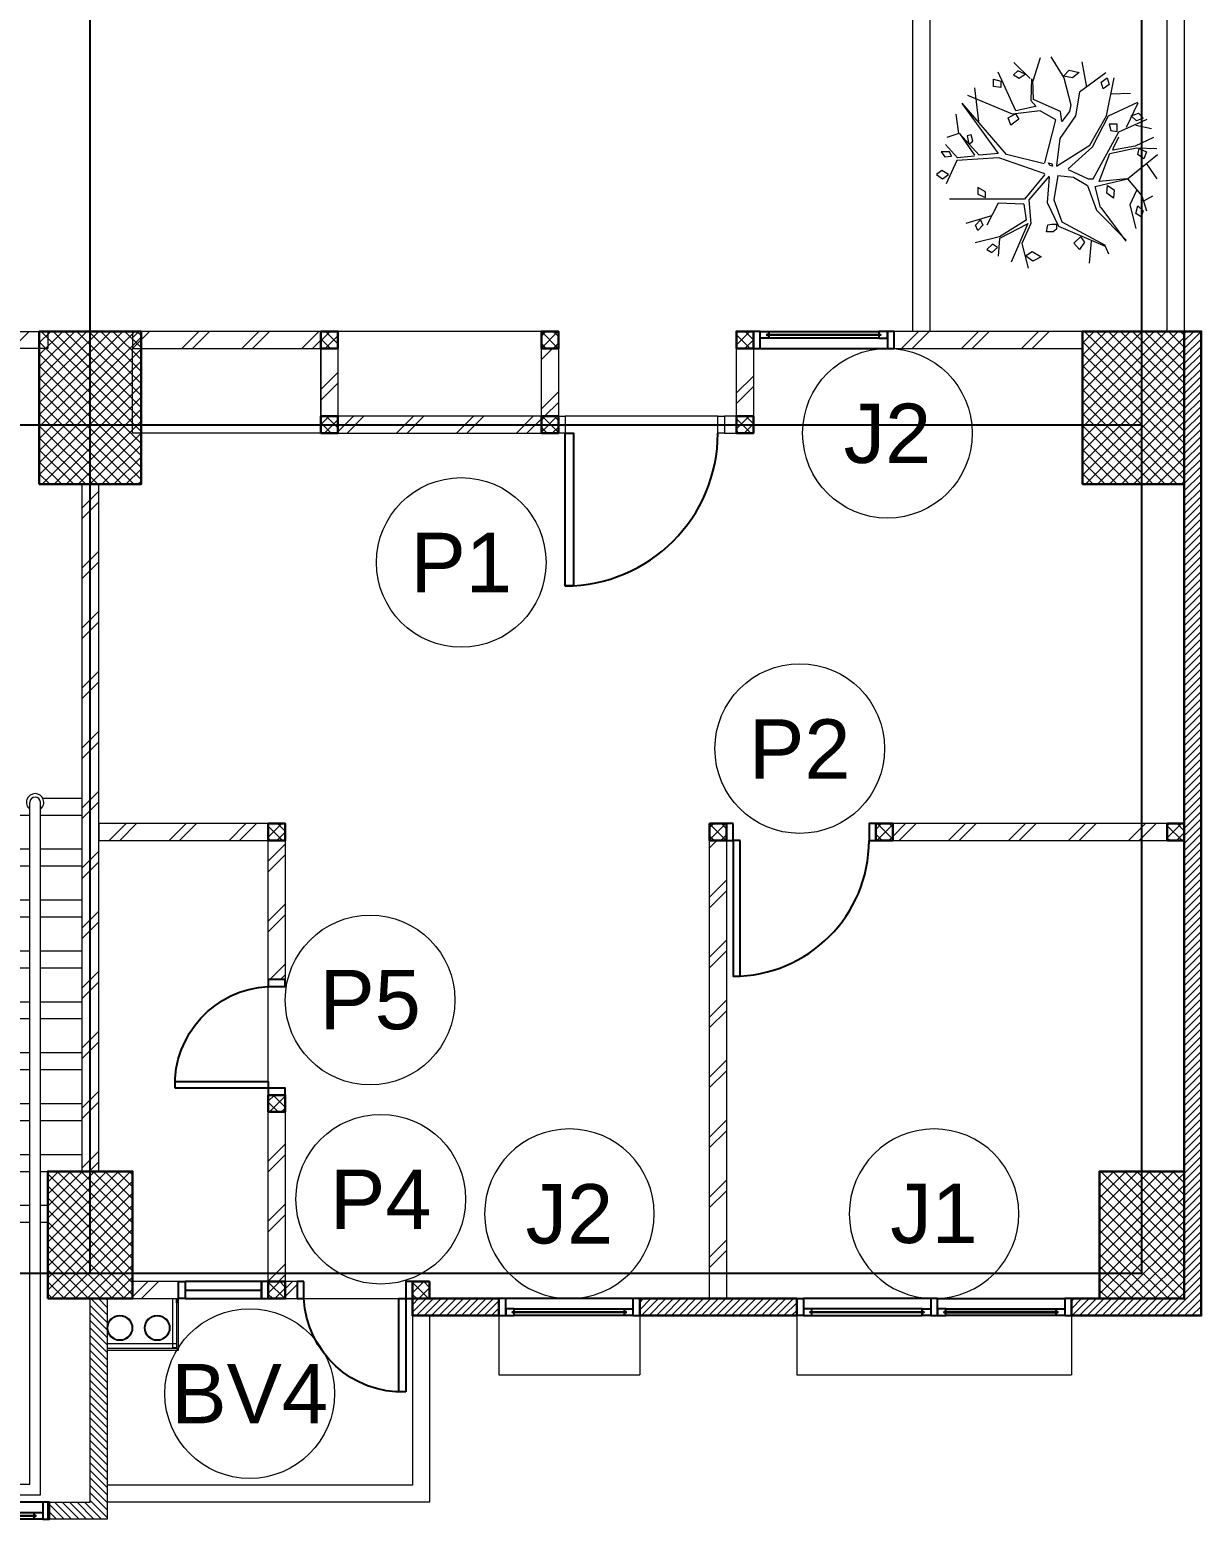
# Model space of a CAD drawing. Header units: millimetres. Extents: x -108 to 351, y -17 to 192.
# Drawn here: x 69.84 to 76.74, y 85.4 to 94.18 of the extents above; entities that cross this region are included whole.
import ezdxf
from ezdxf.enums import TextEntityAlignment as Align

# ---------------------------------------------------------------- set-up
doc = ezdxf.new("R2010")
doc.units = ezdxf.units.MM
for name, color, linetype, lineweight in [('ars', 11, 'Continuous', 0), ('ars @ 1', 11, 'Continuous', 0), ('KACA', 151, 'Continuous', 5), ('KOL', 1, 'Continuous', 30), ('KOLOM', 4, 'Continuous', 9), ('lan', 7, 'Continuous', 15), ('NOT', 7, 'Continuous', 20), ('POHON', 62, 'Continuous', 5), ('tem', 5, 'Continuous', 20)]:
    doc.layers.add(name, color=color, linetype=linetype, lineweight=lineweight)
doc.layers.add('as', color=1, linetype='Continuous', plot=False)
doc.layers.add('Kusen', color=30, linetype='Continuous')
doc.styles.add('ATTR', font='romans.shx', dxfattribs={"width": 0.8, "height": 0.56})
doc.styles.add('S', font='simplex', dxfattribs={"width": 0.75})
doc.styles.get("Standard").update_dxf_attribs({"font": 'arial.ttf'})
pattern_1 = [(225, (-485.678732, 382.454584), (0.0220970869, -0.0220970869), [])]
pattern_2 = [(45, (0, 0), (-0.1767767, 0.1767767), []), (45, (0.0625, 0), (-0.1767767, 0.1767767), [])]
pattern_3 = [(45, (-3e-06, -0.00436), (-0.1767767, 0.1767767), []), (45, (0.0625, -0.00436), (-0.1767767, 0.1767767), [])]
pattern_4 = [(45, (1589.11095, -402.1032), (-0.176776695, 0.176776695), []), (45, (1589.17345, -402.1032), (-0.176776695, 0.176776695), [])]

# ---------------------------------------------------------------- blocks, each defined once
blk = doc.blocks.new('T. J1')
at = {"layer": 'Kusen'}
for p, q in [((-0.7188, 0.1), (-0.0688, 0.1)), ((0.7212, 0.1), (0.0712, 0.1)), ((-0.0188, 0), (-0.7688, 0)), ((-0.0688, 0.06), (-0.7188, 0.06)), ((0.0212, 0), (0.7712, 0)), ((0.0712, 0.06), (0.7212, 0.06))]:
    blk.add_line(p, q, dxfattribs=at)
for points in [[(-0.8088, 0), (-0.7688, 0), (-0.7688, 0.1), (-0.8088, 0.1)], [(-0.0188, 0), (0.0212, 0), (0.0212, 0.1), (-0.0188, 0.1)], [(0.8112, 0), (0.7712, 0), (0.7712, 0.1), (0.8112, 0.1)]]:
    blk.add_lwpolyline(points, close=True, dxfattribs=at)
for points in [[(-0.7188, 0.0775), (-0.7188, 0.06), (-0.7688, 0.06), (-0.7688, 0.1), (-0.7188, 0.1), (-0.7188, 0.0825), (-0.7288, 0.0825), (-0.7288, 0.0775), (-0.7188, 0.0775)], [(-0.0688, 0.0775), (-0.0688, 0.06), (-0.0188, 0.06), (-0.0188, 0.1), (-0.0688, 0.1), (-0.0688, 0.0825), (-0.0588, 0.0825), (-0.0588, 0.0775), (-0.0688, 0.0775)], [(0.0712, 0.0775), (0.0712, 0.06), (0.0212, 0.06), (0.0212, 0.1), (0.0712, 0.1), (0.0712, 0.0825), (0.0612, 0.0825), (0.0612, 0.0775), (0.0712, 0.0775)], [(0.7212, 0.0775), (0.7212, 0.06), (0.7712, 0.06), (0.7712, 0.1), (0.7212, 0.1), (0.7212, 0.0825), (0.7312, 0.0825), (0.7312, 0.0775), (0.7212, 0.0775)]]:
    blk.add_lwpolyline(points, dxfattribs=at)
at = {"layer": 'Kusen', "color": 141}
for points in [[(-0.7288, 0.0775), (-0.0588, 0.0775), (-0.0588, 0.0825), (-0.7288, 0.0825)], [(0.7312, 0.0775), (0.0612, 0.0775), (0.0612, 0.0825), (0.7312, 0.0825)]]:
    blk.add_lwpolyline(points, close=True, dxfattribs=at)
blk = doc.blocks.new('T. J2')
at = {"layer": 'KACA', "color": 141}
blk.add_lwpolyline([(-0.3792, 0.0775), (0.2908, 0.0775), (0.2908, 0.0825), (-0.3792, 0.0825)], close=True, dxfattribs=at)
at = {"layer": 'Kusen'}
for p, q in [((-0.3692, 0.1), (0.2808, 0.1)), ((-0.4192, 0), (0.3308, 0)), ((0.2808, 0.06), (-0.3692, 0.06))]:
    blk.add_line(p, q, dxfattribs=at)
for points in [[(-0.4592, 0), (-0.4192, 0), (-0.4192, 0.1), (-0.4592, 0.1)], [(0.3308, 0), (0.3708, 0), (0.3708, 0.1), (0.3308, 0.1)]]:
    blk.add_lwpolyline(points, close=True, dxfattribs=at)
for points in [[(-0.3692, 0.0775), (-0.3692, 0.06), (-0.4192, 0.06), (-0.4192, 0.1), (-0.3692, 0.1), (-0.3692, 0.0825), (-0.3792, 0.0825), (-0.3792, 0.0775), (-0.3692, 0.0775)], [(0.2808, 0.0775), (0.2808, 0.06), (0.3308, 0.06), (0.3308, 0.1), (0.2808, 0.1), (0.2808, 0.0825), (0.2908, 0.0825), (0.2908, 0.0775), (0.2808, 0.0775)]]:
    blk.add_lwpolyline(points, dxfattribs=at)
blk = doc.blocks.new('P.80')
at = {"layer": 'Kusen'}
for points in [[(-69.8094, -74.8368), (-69.7694, -74.8368), (-69.7694, -74.0368), (-69.8094, -74.0368)], [(-70.6094, -74.9368), (-70.5694, -74.9368), (-70.5694, -74.8368), (-70.6094, -74.8368)], [(-69.7694, -74.9368), (-69.7294, -74.9368), (-69.7294, -74.8368), (-69.7694, -74.8368)]]:
    blk.add_lwpolyline(points, close=True, dxfattribs=at)
blk.add_arc((-69.7694, -74.8368), 0.8, 90, 180, dxfattribs=at)
blk = doc.blocks.new('K 10.10')
at = {"layer": 'ars'}
h = blk.add_hatch(dxfattribs=at)
h.set_pattern_fill('_USER', color=256, scale=0.05, angle=45, double=1, pattern_type=0)
h.set_pattern_definition([(45, (0, 0), (-0.035355339, 0.035355339), []), (135, (0, 0), (-0.035355339, -0.035355339), [])])
h.paths.add_polyline_path([(1560.5383, 1380.4069), (1560.6383, 1380.4069), (1560.6383, 1380.5069), (1560.5383, 1380.5069)])
at = {"layer": 'KOL'}
blk.add_lwpolyline([(1560.5383, 1380.4069), (1560.6383, 1380.4069), (1560.6383, 1380.5069), (1560.5383, 1380.5069)], close=True, dxfattribs=at)
blk = doc.blocks.new('P-90')
at = {"layer": 'Kusen'}
blk.add_lwpolyline([(374.6908, -21.5979), (374.7408, -21.5979), (374.7408, -22.4979), (374.6908, -22.4979)], close=True, dxfattribs=at)
at = {"layer": 'Kusen', "lineweight": 9}
for points in [[(373.8008, -22.4979), (373.8408, -22.4979), (373.8408, -22.5979), (373.8008, -22.5979)], [(374.7408, -22.4979), (374.7808, -22.4979), (374.7808, -22.5979), (374.7408, -22.5979)]]:
    blk.add_lwpolyline(points, close=True, dxfattribs=at)
at = {"layer": 'Kusen'}
blk.add_arc((374.7408, -22.4979), 0.9, 90, 180, dxfattribs=at)
blk = doc.blocks.new('P.60')
at = {"layer": 'Kusen'}
for points in [[(1472.8348, 997.5354), (1472.8748, 997.5354), (1472.8748, 997.4354), (1472.8348, 997.4354)], [(1473.4748, 997.5354), (1473.5148, 997.5354), (1473.5148, 997.4354), (1473.4748, 997.4354)], [(1472.8748, 996.8854), (1472.9148, 996.8854), (1472.9148, 997.4354), (1472.8748, 997.4354)]]:
    blk.add_lwpolyline(points, close=True, dxfattribs=at)
blk.add_arc((1472.8948, 997.4658), 0.5808, 268.02661, 356.99428, dxfattribs=at)
blk = doc.blocks.new('BV')
at = {"layer": 'Kusen'}
for points in [[(-0.225, 0.1), (-0.265, 0.1), (-0.265, 0), (-0.225, 0)], [(-0.225, 0.1), (-0.265, 0.1), (-0.265, 0), (-0.225, 0)], [(0.225, 0.1), (-0.225, 0.1), (-0.225, 0), (0.225, 0)], [(0.225, 0.1), (0.265, 0.1), (0.265, 0), (0.225, 0)]]:
    blk.add_lwpolyline(points, close=True, dxfattribs=at)
at = {"layer": 'Kusen', "color": 141}
blk.add_lwpolyline([(0.225, 0.05), (-0.225, 0.05)], dxfattribs=at)
blk = doc.blocks.new('bola-3')
at = {"layer": 'POHON'}
for p, q in [((-0.045, 2.245), (-0.318, 1.803)), ((0.177, 2.226), (0.328, 1.732)), ((-1.198, 1.908), (-0.648, 1.503)), ((-0.799, 1.609), (-0.703, 2.138)), ((0.387, 1.789), (0.731, 2.125)), ((0.686, 1.115), (1.057, 1.926)), ((-1.212, 1.009), (-1.377, 1.803)), ((-0.318, 1.803), (-0.469, 1.238)), ((0.315, 1.344), (0.328, 1.767)), ((0.356, 1.785), (0.37, 1.327)), ((1.553, 1.591), (1.47, 0.886)), ((-1.253, 1.009), (-1.872, 1.291)), ((-1.872, 1.274), (-1.625, 0.762)), ((-1.308, 1.468), (-1.721, 1.485)), ((-0.648, 1.503), (-0.566, 1.009)), ((-0.249, 1.097), (0.301, 1.344)), ((0.37, 1.327), (0.26, 1.203)), ((0.755, 1.044), (1.69, 1.432)), ((0.879, 0.198), (1.814, 1.274)), ((1.814, 1.256), (1.057, 0.216)), ((-1.473, 0.674), (-2.065, 0.939)), ((-0.923, 0.357), (-1.253, 1.009)), ((-0.868, 0.392), (-1.212, 1.009)), ((-0.566, 1.009), (-0.236, 0.533)), ((-0.469, 1.238), (-0.442, 1.097)), ((-0.442, 1.097), (-0.277, 0.886)), ((-0.277, 0.886), (-0.249, 1.097)), ((-0.153, 0.921), (0.177, 1.115)), ((0.177, 1.115), (0.755, 1.044)), ((0.273, 1.203), (0.686, 1.115)), ((1.883, 0.639), (1.938, 1.044)), ((-1.831, 0.815), (-2.161, 0.745)), ((-0.937, -0.313), (-1.473, 0.674)), ((0.081, 0.022), (-0.153, 0.921)), ((1.456, 0.18), (1.869, 0.639)), ((1.869, 0.639), (1.553, 0.18)), ((1.883, 0.639), (2.13, 0.551)), ((-1.845, 0.339), (-2.271, 0.322)), ((-2.202, 0.551), (-1.817, 0.374)), ((-1.281, 0.216), (-1.845, 0.339)), ((-1.817, 0.374), (-1.35, 0.286)), ((-1.363, 0.339), (-1.473, 0.568)), ((-1.35, 0.286), (-1.363, 0.339)), ((-0.414, -0.102), (-0.923, 0.357)), ((-0.167, -0.049), (-0.868, 0.392)), ((-0.236, 0.533), (-0.167, -0.031)), ((1.91, 0.128), (2.158, 0.41)), ((-1.652, -0.313), (-2.285, 0.198)), ((-2.051, 0.004), (-2.271, -0.313)), ((-1.061, -0.366), (-1.281, 0.216)), ((0.081, -0.207), (1.044, 0.128)), ((0.095, 0.004), (0.879, 0.198)), ((1.044, 0.128), (1.924, 0.075)), ((1.057, 0.216), (1.456, 0.18)), ((1.553, 0.163), (1.91, 0.128)), ((1.924, 0.075), (2.144, -0.419)), ((-0.414, -0.119), (-0.827, -0.313)), ((-0.524, -0.278), (-0.813, -0.454)), ((-0.194, -0.243), (-0.524, -0.278)), ((-0.194, -0.243), (-0.112, -0.754)), ((-0.015, -0.26), (0.411, -0.754)), ((-0.015, -0.278), (0.026, -0.807)), ((0.081, -0.225), (0.507, -0.736)), ((-1.652, -0.313), (-1.955, -0.666)), ((-1.845, -0.56), (-1.707, -0.86)), ((-0.978, -0.472), (-1.652, -0.313)), ((-1.639, -0.313), (-1.061, -0.366)), ((-1.088, -0.913), (-0.978, -0.472)), ((-0.813, -0.454), (-1.006, -0.966)), ((-0.827, -0.313), (-0.937, -0.313)), ((-1.996, -0.772), (-2.189, -0.666)), ((-1.955, -0.666), (-2.051, -0.983)), ((-1.707, -0.86), (-1.831, -1.354)), ((-1.625, -1.618), (-1.102, -0.913)), ((-0.112, -0.754), (-0.277, -1.213)), ((0.026, -0.807), (-0.208, -1.301)), ((0.411, -0.754), (0.37, -1.248)), ((0.521, -0.842), (0.466, -1.177)), ((0.507, -0.736), (2.075, -0.736)), ((0.521, -0.842), (1.057, -0.825)), ((1.057, -0.825), (1.291, -1.283)), ((-1.006, -0.966), (-1.625, -1.6)), ((-0.277, -1.213), (-1.185, -1.706)), ((0.37, -1.248), (0.562, -1.671)), ((0.438, -1.248), (0.782, -2.059)), ((0.466, -1.177), (1.03, -1.53)), ((1.195, -1.089), (1.731, -1.248)), ((-0.208, -1.301), (-1.185, -1.724)), ((0.452, -1.265), (1.03, -1.565)), ((1.03, -1.53), (1.539, -1.653)), ((-1.185, -1.724), (-1.253, -1.883)), ((-0.896, -1.618), (-0.854, -2.077)), ((0.562, -1.671), (0.425, -2.182)), ((1.03, -1.565), (1.057, -1.936))]:
    blk.add_line(p, q, dxfattribs=at)
for points in [[(-0.435, 1.966), (-0.641, 1.913), (-0.504, 1.807), (-0.311, 1.842)], [(0.49, 1.882), (0.641, 1.953), (0.738, 1.864), (0.614, 1.794)], [(-1.226, 1.803), (-1.267, 1.662), (-1.143, 1.573), (-1.102, 1.715)], [(1.155, 1.778), (1.001, 1.734), (1.001, 1.602), (1.155, 1.624)], [(-1.735, 1.009), (-1.886, 1.062), (-1.982, 0.956), (-1.845, 0.903)], [(0.691, 1.051), (0.622, 0.941), (0.794, 0.809), (0.846, 0.963)], [(-1.441, 0.676), (-1.441, 0.831), (-1.269, 0.831), (-1.303, 0.698)], [(-1.9, 0.322), (-2.051, 0.251), (-1.996, 0.11), (-1.872, 0.198)], [(1.671, 0.412), (1.585, 0.478), (1.62, 0.61), (1.706, 0.588)], [(-0.002, 0.022), (-0.07, 0.004), (-0.084, -0.049), (-0.029, -0.031)], [(2.034, 0.163), (2.075, 0.251), (2.254, 0.251), (2.171, 0.145)], [(2.099, -0.225), (2.237, -0.137), (2.347, -0.225), (2.223, -0.313)], [(-1.236, -0.454), (-1.374, -0.543), (-1.36, -0.719), (-1.222, -0.613)], [(1.319, -0.706), (1.319, -0.582), (1.484, -0.494), (1.484, -0.635)], [(-1.872, -0.878), (-1.982, -0.983), (-1.941, -1.107), (-1.831, -1.036)], [(1.43, -1.175), (1.379, -1.285), (1.482, -1.396), (1.534, -1.285)], [(-0.667, -1.528), (-0.753, -1.638), (-0.65, -1.792), (-0.53, -1.66)], [(-0.167, -1.261), (-0.167, -1.367), (-0.098, -1.42), (0.04, -1.42), (0.012, -1.279), (-0.07, -1.261)], [(0.485, -1.924), (0.347, -1.836), (0.158, -1.947), (0.33, -2.035)], [(1.069, -1.748), (1.173, -1.682), (1.293, -1.792), (1.19, -1.858)]]:
    blk.add_lwpolyline(points, close=True, dxfattribs=at)
at = {"layer": 'POHON', "style": 'ATTR', "width": 0.8, "flags": 9}
blk.add_attdef('ESTCODE', (-0.07, 0.004), '', height=0.00000926, dxfattribs=at)
blk = doc.blocks.new("k3'")
at = {"layer": 'ars'}
h = blk.add_hatch(dxfattribs=at)
h.set_pattern_fill('_USER', color=256, scale=0.05, angle=45, double=1, pattern_type=0)
h.set_pattern_definition([(45, (0, -4.975), (-0.03535534, 0.03535534), []), (135, (0, -4.975), (-0.03535534, -0.03535534), [])])
h.paths.add_polyline_path([(-0.25, -0.375), (0.25, -0.375), (0.25, 0.375), (-0.25, 0.375)])
at = {"layer": 'KOL'}
blk.add_lwpolyline([(-0.25, -0.375), (0.25, -0.375), (0.25, 0.375), (-0.25, 0.375)], close=True, dxfattribs=at)
blk = doc.blocks.new("k1'")
at = {"layer": 'ars'}
h = blk.add_hatch(dxfattribs=at)
h.set_pattern_fill('_USER', color=256, scale=0.05, angle=45, double=1, pattern_type=0)
h.set_pattern_definition([(45, (0, -5), (-0.03535534, 0.03535534), []), (135, (0, -5), (-0.03535534, -0.03535534), [])])
h.paths.add_polyline_path([(-0.3, -0.45), (0.3, -0.45), (0.3, 0.45), (-0.3, 0.45)])
at = {"layer": 'KOL'}
blk.add_lwpolyline([(-0.3, -0.45), (0.3, -0.45), (0.3, 0.45), (-0.3, 0.45)], close=True, dxfattribs=at)
blk = doc.blocks.new('LANTAI-2')
at = {"layer": 'ars'}
h = blk.add_hatch(dxfattribs=at)
h.set_pattern_fill('TEMBOK', color=256, scale=0.25)
h.set_pattern_definition(pattern_3)
h.paths.add_polyline_path([(69.56, 5.55), (68.45, 5.55), (68.45, 5.45), (69.56, 5.45)])
h = blk.add_hatch(dxfattribs=at)
h.set_pattern_fill('TEMBOK', color=256, scale=0.25)
h.set_pattern_definition(pattern_3)
h.paths.add_polyline_path([(74.05, 5.55), (72.94, 5.55), (72.94, 5.45), (74.05, 5.45)])
h = blk.add_hatch(dxfattribs=at)
h.set_pattern_fill('ANSI31', color=256, scale=0.25, angle=180, style=0)
h.set_pattern_definition([(45, (74.75, 5.55), (-0.02209709, 0.02209709), [])])
h.paths.add_polyline_path([(73.985, -0.25), (74.65, -0.25), (74.75, -0.25), (74.75, 5.55), (74.65, 5.55), (74.65, -0.15), (73.985, -0.15)])
h = blk.add_hatch(dxfattribs=at)
h.set_pattern_fill('TEMBOK', color=256, scale=0.25)
h.set_pattern_definition(pattern_3)
h.paths.add_polyline_path([(69.66, 5.45), (69.66, 5.0505), (69.56, 5.0505), (69.56, 5.45)])
h = blk.add_hatch(dxfattribs=at)
h.set_pattern_fill('TEMBOK', color=256, scale=0.25)
h.set_pattern_definition(pattern_3)
h.paths.add_polyline_path([(70.96, 5.45), (70.96, 5.0505), (70.86, 5.0505), (70.86, 5.45)])
h = blk.add_hatch(dxfattribs=at)
h.set_pattern_fill('TEMBOK', color=256, scale=0.25)
h.set_pattern_definition([(45, (-0.00384, -0.00436), (-0.1767767, 0.1767767), []), (45, (0.05866, -0.00436), (-0.1767767, 0.1767767), [])])
h.paths.add_polyline_path([(72.11, 5.45), (72.11, 5.0505), (72.01, 5.0505), (72.01, 5.45)])
h = blk.add_hatch(dxfattribs=at)
h.set_pattern_fill('TEMBOK', color=256, scale=0.25)
h.set_pattern_definition([(45, (-0.00384, -0.00436), (-0.1767767, 0.1767767), []), (45, (0.05866, -0.00436), (-0.1767767, 0.1767767), [])])
h.paths.add_polyline_path([(70.86, 5.0505), (69.66, 5.0505), (69.66, 4.9505), (70.86, 4.9505)])
h = blk.add_hatch(dxfattribs=at)
h.set_pattern_fill('TEMBOK', color=256, scale=0.25)
h.set_pattern_definition(pattern_2)
h.paths.add_polyline_path([(69.25, 2.65), (68.25, 2.65), (68.25, 2.55), (69.25, 2.55)])
h = blk.add_hatch(dxfattribs=at)
h.set_pattern_fill('TEMBOK', color=256, scale=0.25)
h.set_pattern_definition(pattern_2)
h.paths.add_polyline_path([(74.55, 2.65), (72.9313, 2.65), (72.9313, 2.55), (74.55, 2.55)])
h = blk.add_hatch(dxfattribs=at)
h.set_pattern_fill('TEMBOK', color=256, scale=0.25)
h.set_pattern_definition([(45, (-0.00016, 7e-14), (-0.1767767, 0.1767767), []), (45, (0.06234, 7e-14), (-0.1767767, 0.1767767), [])])
h.paths.add_polyline_path([(69.35, 2.55), (69.35, 1.73), (69.25, 1.73), (69.25, 2.55)])
h = blk.add_hatch(dxfattribs=at)
h.set_pattern_fill('TEMBOK', color=256, scale=0.25)
h.set_pattern_definition([(45, (2.49865, 1.1), (-0.1767767, 0.1767767), []), (45, (2.56115, 1.1), (-0.1767767, 0.1767767), [])])
h.paths.add_polyline_path([(71.8514, 2.55), (71.9513, 2.55), (71.9513, -0.15), (71.8514, -0.15)])
h = blk.add_hatch(dxfattribs=at)
h.set_pattern_fill('TEMBOK', color=256, scale=0.25)
h.set_pattern_definition([(45, (-0.00016, 0), (-0.1767767, 0.1767767), []), (45, (0.06234, 0), (-0.1767767, 0.1767767), [])])
h.paths.add_polyline_path([(69.35, 0.95), (69.35, -0.05), (69.25, -0.05), (69.25, 0.95)])
h = blk.add_hatch(dxfattribs=at)
h.set_pattern_fill('TEMBOK', color=256, scale=0.25)
h.set_pattern_definition(pattern_2)
h.paths.add_polyline_path([(68.72, -0.05), (68.45, -0.05), (68.45, -0.15), (68.72, -0.15)])
h = blk.add_hatch(dxfattribs=at)
h.set_pattern_fill('ANSI32', color=256, scale=0.25, angle=180, style=0, double=1)
h.set_pattern_definition([(225, (4.97673, 55.07964), (0.06629126, -0.06629126), []), (225, (4.93254, 55.07964), (0.06629126, -0.06629126), [])])
h.paths.add_polyline_path([(69.42, -0.05), (69.35, -0.05), (69.35, -0.15), (69.42, -0.15)])
h = blk.add_hatch(dxfattribs=at)
h.set_pattern_fill('ANSI31', color=256, scale=0.25, style=0)
h.set_pattern_definition([(315, (67.95, -0.15), (-0.0220971, -0.0220971), [])])
edge = h.paths.add_edge_path()
edge.add_line((68.3, -0.15), (68.3, -1.45))
edge.add_line((68.3, -1.45), (67.95, -1.45))
edge.add_line((67.95, -1.45), (67.95, -1.35))
edge.add_line((67.95, -1.35), (68.2, -1.35))
edge.add_line((68.2, -1.35), (68.2, -0.15))
edge.add_line((68.2, -0.15), (68.3, -0.15))
h = blk.add_hatch(dxfattribs=at)
h.set_pattern_fill('ANSI31', color=256, scale=0.25, angle=180, style=0)
h.set_pattern_definition(pattern_1)
h.paths.add_polyline_path([(70.61, -0.15), (70.1, -0.15), (70.1, -0.25), (70.61, -0.25)])
h = blk.add_hatch(dxfattribs=at)
h.set_pattern_fill('ANSI31', color=256, scale=0.25, angle=180, style=0)
h.set_pattern_definition(pattern_1)
h.paths.add_polyline_path([(72.365, -0.15), (71.44, -0.15), (71.44, -0.25), (72.365, -0.25)])
at = {"layer": 'ars @ 1'}
h = blk.add_hatch(dxfattribs=at)
h.set_pattern_fill('TEMBOK', color=256, scale=0.25)
h.set_pattern_definition(pattern_4)
h.paths.add_polyline_path([(67.95, 5.55), (67.95, 5.45), (64.9378, 5.45), (64.9378, 5.55)])
h = blk.add_hatch(dxfattribs=at)
h.set_pattern_fill('TEMBOK', color=256, scale=0.25)
h.set_pattern_definition(pattern_4)
h.paths.add_polyline_path([(68.25, 4.65), (68.15, 4.65), (68.15, 0.6), (68.25, 0.6)])
at = {"layer": 'ars'}
for p, q in [((67.8437, -1.2437), (67.8437, 2.775)), ((67.9062, -1.3062), (67.9062, 2.775)), ((67.9197, 2.8), (68.15, 2.8)), ((66.6437, 2.5), (67.8437, 2.5)), ((67.9062, 2.5), (68.15, 2.5)), ((66.6437, 2.2), (67.8437, 2.2)), ((67.9062, 2.2), (68.15, 2.2)), ((66.6437, 1.9), (67.8437, 1.9)), ((67.9062, 1.9), (68.15, 1.9)), ((66.6437, 1.6), (67.8437, 1.6)), ((67.9062, 1.6), (68.15, 1.6)), ((66.6437, 1.3), (67.8437, 1.3)), ((67.9062, 1.3), (68.15, 1.3)), ((66.6437, 1), (67.8437, 1)), ((67.9062, 1), (68.15, 1)), ((66.6437, 0.7), (67.8437, 0.7)), ((67.9062, 0.7), (68.15, 0.7)), ((66.6437, 0.4), (67.8437, 0.4)), ((67.9062, 0.4), (67.95, 0.4)), ((68.6849, -0.15), (68.6849, -0.4409)), ((68.7103, -0.4421), (68.7103, -0.15)), ((68.72, -0.453), (68.72, -0.15)), ((68.7103, -0.4167), (68.3, -0.4167)), ((68.3, -0.4421), (68.7103, -0.4421)), ((68.3, -0.453), (68.72, -0.453)), ((64.9816, -1.3062), (67.9062, -1.3062)), ((65.0441, -1.2437), (67.8437, -1.2437))]:
    blk.add_line(p, q, dxfattribs=at)
blk.add_lwpolyline([(68.45, 5.45), (69.56, 5.45), (69.56, 4.9505), (68.45, 4.9505)], close=True, dxfattribs=at)
for points in [[(68.6849, -0.15), (68.7103, -0.15), (68.7103, -0.1754), (68.7079, -0.1754), (68.7079, -0.1512), (68.6849, -0.1512), (68.6849, -0.15)], [(68.6849, -0.4421), (68.7103, -0.4421), (68.7103, -0.4167), (68.7079, -0.4167), (68.7079, -0.4409), (68.6849, -0.4409), (68.6849, -0.4421)]]:
    blk.add_lwpolyline(points, dxfattribs=at)
for centre, radius in [((68.375, -0.3226), 0.075), ((68.375, -0.3226), 0.071), ((68.595, -0.3226), 0.075), ((68.595, -0.3226), 0.071)]:
    blk.add_circle(centre, radius, dxfattribs=at)
for radius, start, end in [(0.0512, 307.57187, 232.42813), (0.0312, 0, 180)]:
    blk.add_arc((67.875, 2.775), radius, start, end, dxfattribs=at)
at = {"layer": 'as'}
for p, q in [((68.2, 0), (68.2, 13.1)), ((74.4, 0), (74.4, 13.1)), ((0, 5), (74.4, 5)), ((0, 0), (74.4, 0))]:
    blk.add_line(p, q, dxfattribs=at)
at = {"layer": 'KOL'}
blk.add_lwpolyline([(73.985, -0.25), (74.65, -0.25), (74.75, -0.25), (74.75, 5.55), (74.65, 5.55), (74.65, -0.15), (73.985, -0.15), (73.985, -0.25)], dxfattribs=at)
for points in [[(70.61, -0.15), (70.1, -0.15), (70.1, -0.25), (70.61, -0.25)], [(72.365, -0.15), (71.44, -0.15), (71.44, -0.25), (72.365, -0.25)]]:
    blk.add_lwpolyline(points, close=True, dxfattribs=at)
at = {"layer": 'KOLOM'}
blk.add_lwpolyline([(72.8313, 2.55), (72.8313, 2.65), (72.9311, 2.65), (72.9311, 2.55)], close=True, dxfattribs=at)
at = {"layer": 'lan'}
for p, q in [((70.8562, 5.55), (69.656, 5.55)), ((71.9, 5.0505), (71, 5.0505)), ((66.6437, 2.7), (67.8437, 2.7)), ((67.9062, 2.7), (68.15, 2.7)), ((66.6437, 2.4), (67.8437, 2.4)), ((67.9062, 2.4), (68.15, 2.4)), ((66.6437, 2.1), (67.8437, 2.1)), ((67.9062, 2.1), (68.15, 2.1)), ((66.6437, 1.8), (67.8437, 1.8)), ((67.9062, 1.8), (68.15, 1.8)), ((69.25, 1.13), (69.25, 1.69)), ((66.6437, 1.5), (67.8437, 1.5)), ((67.9062, 1.5), (68.15, 1.5)), ((66.6437, 1.2), (67.8437, 1.2)), ((67.9062, 1.2), (68.15, 1.2)), ((66.6437, 0.9), (67.8437, 0.9)), ((67.9062, 0.9), (68.15, 0.9)), ((66.6437, 0.6), (67.8437, 0.6)), ((67.9062, 0.6), (67.95, 0.6)), ((66.6437, 0.3), (67.8437, 0.3)), ((67.9062, 0.3), (67.95, 0.3)), ((69.46, -0.15), (70.02, -0.15)), ((70.1, -0.25), (70.1, -1.25)), ((70.2, -0.25), (70.2, -1.35)), ((70.61, -0.25), (70.61, -0.6)), ((71.44, -0.25), (71.44, -0.6)), ((72.365, -0.25), (72.365, -0.6)), ((73.985, -0.25), (73.985, -0.6)), ((70.61, -0.6), (71.44, -0.6)), ((72.365, -0.6), (73.985, -0.6)), ((70.1, -1.25), (68.3, -1.25)), ((70.2, -1.35), (68.3, -1.35))]:
    blk.add_line(p, q, dxfattribs=at)
for points in [[(73.15, 5.55), (73.05, 5.55), (73.05, 7.55), (73.15, 7.55)], [(74.65, 5.55), (74.55, 5.55), (74.55, 7.55), (74.65, 7.55)]]:
    blk.add_lwpolyline(points, close=True, dxfattribs=at)
at = {"layer": 'tem'}
for points in [[(67.95, 5.55), (67.95, 5.45), (64.9378, 5.45), (64.9378, 5.55)], [(69.56, 5.55), (68.45, 5.55), (68.45, 5.45), (69.56, 5.45)], [(74.05, 5.55), (72.94, 5.55), (72.94, 5.45), (74.05, 5.45)], [(69.66, 5.45), (69.66, 5.0505), (69.56, 5.0505), (69.56, 5.45)], [(70.96, 5.45), (70.96, 5.0505), (70.86, 5.0505), (70.86, 5.45)], [(72.11, 5.45), (72.11, 5.0505), (72.01, 5.0505), (72.01, 5.45)], [(70.86, 5.0505), (69.66, 5.0505), (69.66, 4.9505), (70.86, 4.9505)], [(72.01, 5.0505), (71.94, 5.0505), (71.94, 4.9505), (72.01, 4.9505)], [(68.25, 4.65), (68.15, 4.65), (68.15, 0.6), (68.25, 0.6)], [(69.25, 2.65), (68.25, 2.65), (68.25, 2.55), (69.25, 2.55)], [(74.55, 2.65), (72.9313, 2.65), (72.9313, 2.55), (74.55, 2.55)], [(69.35, 2.55), (69.35, 1.73), (69.25, 1.73), (69.25, 2.55)], [(69.35, 0.95), (69.35, -0.05), (69.25, -0.05), (69.25, 0.95)], [(68.72, -0.05), (68.45, -0.05), (68.45, -0.15), (68.72, -0.15)], [(69.42, -0.05), (69.35, -0.05), (69.35, -0.15), (69.42, -0.15)]]:
    blk.add_lwpolyline(points, close=True, dxfattribs=at)
at = {"layer": 'tem', "ltscale": 2}
blk.add_lwpolyline([(71.8514, 2.55), (71.9513, 2.55), (71.9513, -0.15), (71.8514, -0.15)], close=True, dxfattribs=at)
at = {"layer": 'tem'}
blk.add_lwpolyline([(68.3, -0.15), (68.3, -1.45), (67.95, -1.45), (67.95, -1.35), (68.2, -1.35), (68.2, -0.15), (68.3, -0.15)], dxfattribs=at)
at = {"rotation": 180}
blk.add_blockref('BV', (68.985, -0.05), dxfattribs=at)
at = {"layer": 'KOL'}
for name, p in [("k1'", (68.2, 5.1)), ("k1'", (74.35, 5.1)), ("k3'", (68.2, 0.225)), ("k3'", (74.4, 0.225))]:
    blk.add_blockref(name, p, dxfattribs=at)
at = {"layer": 'KOLOM', "extrusion": (0, 0, -1), "xscale": -1, "zscale": -1}
for p in [(1490.9783, -1374.9569), (1489.6783, -1374.9569), (1488.5283, -1374.9569), (1490.9783, -1375.4564), (1489.6783, -1375.4564), (1488.5283, -1375.4564), (1491.2883, -1377.8569), (1488.687, -1377.8569), (1487.707, -1377.8569), (1485.9883, -1377.8569), (1491.2883, -1379.4569), (1491.2883, -1380.5569), (1490.4383, -1380.5569)]:
    blk.add_blockref('K 10.10', p, dxfattribs=at)
at = {"layer": 'Kusen'}
blk.add_blockref('T. J2', (72.5692, 5.45), dxfattribs=at)
at = {"layer": 'Kusen', "rotation": 180}
for name, p in [('P-90', (445.7408, -17.5474)), ('P.80', (2.222, -72.2868)), ('T. J2', (70.9808, -0.15)), ('T. J1', (73.1762, -0.15)), ('T. J2', (67.5008, -1.35))]:
    blk.add_blockref(name, p, dxfattribs=at)
at = {"layer": 'Kusen', "xscale": -1, "rotation": 270}
blk.add_blockref('P.60', (-928.1854, -1471.7848), dxfattribs=at)
at = {"layer": 'Kusen', "xscale": -1}
blk.add_blockref('P.60', (1542.9348, -997.5854), dxfattribs=at)
at = {"layer": 'POHON', "linetype": 'ByBlock', "lineweight": -3, "xscale": -0.28125, "yscale": 0.28125, "zscale": 0.28125}
blk.add_blockref('bola-3', (73.85, 6.5375), dxfattribs=at)
blk = doc.blocks.new('NAV')
blk.add_circle((0, -0.4), 0.4)
at = {"style": 'S', "width": 0.75, "flags": 4}
blk.add_attdef('AV', text='', height=0.3, dxfattribs=at).set_placement((0, -0.4), align=Align.MIDDLE)

msp = doc.modelspace()

# ---------------------------------------------------------------- block references
at = {"layer": 'lan'}
msp.add_blockref('LANTAI-2', (1.99422, 86.84737), dxfattribs=at)
at = {"layer": 'NOT'}
ref = msp.add_blockref('NAV', (74.89422, 92.29737), dxfattribs=dict(at, xscale=1.25, yscale=1.25, zscale=1.25))
ref.add_attrib('AV', 'J2', dxfattribs={"layer": '0', "height": 0.35, "flags": 4}).set_placement((74.89422, 91.79737), align=Align.MIDDLE)
ref = msp.add_blockref('NAV', (72.38166, 91.53592), dxfattribs=dict(at, xscale=1.25, yscale=1.25, zscale=1.25))
ref.add_attrib('AV', 'P1', dxfattribs={"layer": '0', "height": 0.35, "flags": 4}).set_placement((72.38166, 91.03592), align=Align.MIDDLE)
ref = msp.add_blockref('NAV', (74.37729, 90.4391), dxfattribs=dict(at, xscale=1.25, yscale=1.25, zscale=1.25))
ref.add_attrib('AV', 'P2', dxfattribs={"layer": '0', "height": 0.35, "flags": 4}).set_placement((74.37729, 89.9391), align=Align.MIDDLE)
ref = msp.add_blockref('NAV', (71.84422, 88.95737), dxfattribs=dict(at, xscale=1.25, yscale=1.25, zscale=1.25))
ref.add_attrib('AV', 'P5', dxfattribs={"layer": '0', "height": 0.35, "flags": 4}).set_placement((71.84422, 88.45737), align=Align.MIDDLE)
ref = msp.add_blockref('NAV', (71.90696, 87.78324), dxfattribs=dict(at, xscale=1.25, yscale=1.25, zscale=1.25))
ref.add_attrib('AV', 'P4', dxfattribs={"layer": '0', "height": 0.35, "flags": 4}).set_placement((71.90696, 87.28324), align=Align.MIDDLE)
ref = msp.add_blockref('NAV', (73.01922, 86.69737), dxfattribs=dict(at, xscale=-1.25, yscale=1.25, zscale=1.25, rotation=180))
ref.add_attrib('AV', 'J2', dxfattribs={"layer": '0', "height": 0.35, "flags": 4}).set_placement((73.01922, 87.19737), align=Align.MIDDLE)
ref = msp.add_blockref('NAV', (75.16922, 86.69737), dxfattribs=dict(at, xscale=-1.25, yscale=1.25, zscale=1.25, rotation=180))
ref.add_attrib('AV', 'J1', dxfattribs={"layer": '0', "height": 0.35, "flags": 4}).set_placement((75.16922, 87.19737), align=Align.MIDDLE)
ref = msp.add_blockref('NAV', (71.13436, 86.63765), dxfattribs=dict(at, xscale=1.25, yscale=1.25, zscale=1.25))
ref.add_attrib('AV', 'BV4', dxfattribs={"layer": '0', "height": 0.35, "flags": 4}).set_placement((71.13436, 86.13765), align=Align.MIDDLE)

doc.saveas('drawing.dxf')
